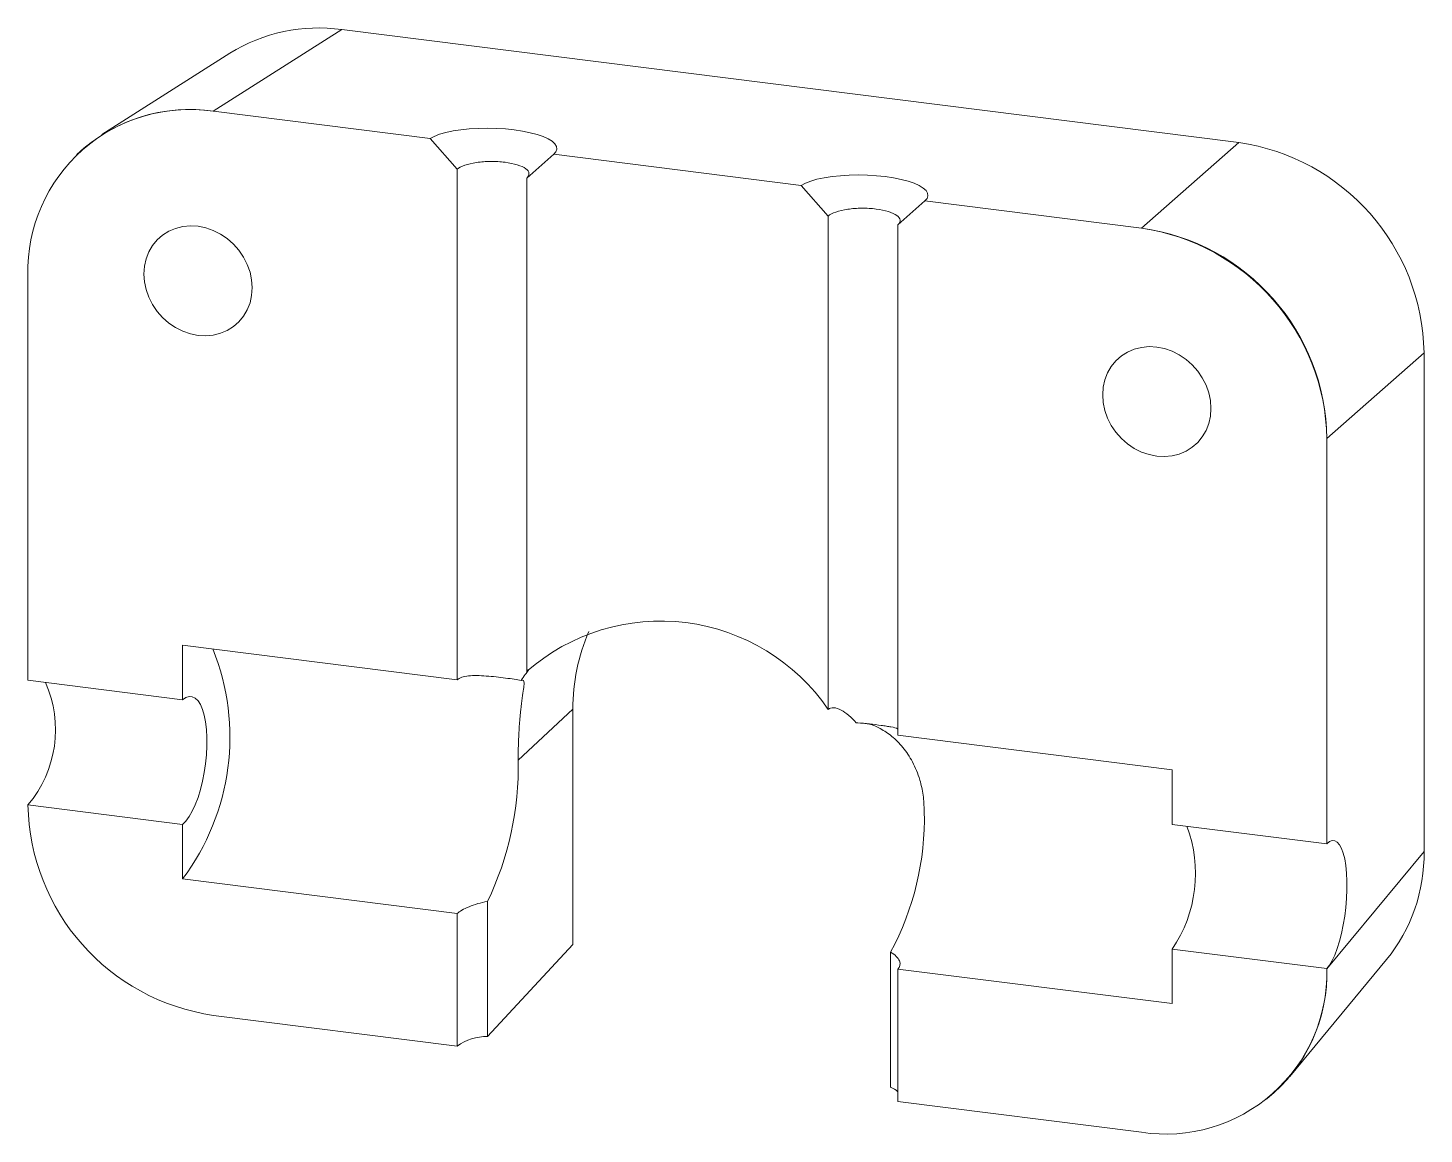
# Paper-space layout '_Dimetric' of a CAD drawing. Header units: millimetres. Extents: x -19.6 to 22.6, y -9.4 to 24.1.
import ezdxf

# ---------------------------------------------------------------- set-up
doc = ezdxf.new("R2010")
doc.units = ezdxf.units.MM

psp = doc.layouts.new('_Dimetric')

# ---------------------------------------------------------------- linework, layer by layer
at = {"color": 7, "linetype": 'Continuous', "lineweight": 15}
for p, q in [((-10.154, 24.04), (-14.039, 21.568)), ((16.978, 20.622), (-10.154, 24.04)), ((-13.537, 23.323), (-17.405, 20.861)), ((-14.039, 21.568), (-14.032, 21.567)), ((-7.483, 20.742), (-14.032, 21.567)), ((-6.665, 19.814), (-7.483, 20.742)), ((-3.742, 20.27), (-4.56, 19.549)), ((3.742, 19.328), (-3.742, 20.27)), ((14.039, 18.03), (16.978, 20.622)), ((-18.164, 20.258), (-18.179, 20.244)), ((-6.665, 4.375), (-6.665, 19.814)), ((-4.56, 19.549), (-4.56, 4.628)), ((4.56, 18.399), (3.742, 19.328)), ((7.483, 18.856), (6.665, 18.134)), ((14.032, 18.031), (7.483, 18.856)), ((4.56, 3.479), (4.56, 18.399)), ((6.665, 18.134), (6.665, 2.696)), ((14.032, 18.031), (14.039, 18.03)), ((-19.644, 16.618), (-19.644, 4.36)), ((22.582, 14.267), (19.644, 11.675)), ((22.582, -0.823), (22.582, 14.267)), ((19.644, 11.675), (19.644, 11.668)), ((19.644, -0.589), (19.644, 11.668)), ((-6.665, 4.375), (-14.967, 5.421)), ((-14.967, 5.421), (-14.967, 3.771)), ((-19.644, 4.36), (-14.967, 3.771)), ((-3.163, 3.481), (-4.817, 1.941)), ((-3.163, -3.634), (-3.163, 3.481)), ((14.967, 1.65), (6.665, 2.696)), ((14.967, 1.65), (14.967, 0)), ((-14.967, 0), (-19.644, 0.589)), ((-19.644, 0.589), (-19.644, 0.588)), ((-14.967, 0), (-14.967, -1.65)), ((14.967, 0), (19.644, -0.589)), ((19.644, -4.368), (22.582, -0.823)), ((-14.967, -1.65), (-6.665, -2.696)), ((-5.745, -2.33), (-5.745, -6.415)), ((-6.665, -6.703), (-6.665, -2.696)), ((-5.745, -6.415), (-3.163, -3.634)), ((19.644, -4.36), (14.967, -3.771)), ((14.967, -3.771), (14.967, -5.421)), ((6.448, -7.952), (6.448, -3.866)), ((18.522, -7.62), (21.448, -4.09)), ((6.665, -4.375), (14.967, -5.421)), ((6.665, -4.375), (6.665, -8.382)), ((19.644, -4.361), (19.644, -4.36)), ((19.644, -4.361), (19.644, -4.368)), ((-14.032, -5.775), (-6.665, -6.703)), ((6.665, -8.382), (14.032, -9.31)), ((17.813, -8.31), (17.829, -8.298))]:
    psp.add_line(p, q, dxfattribs=at)
at = {"color": 7, "linetype": 'Continuous', "lineweight": 15, "flags": 128}
for points in [[(-3.742, 20.27), (-3.676, 20.346), (-3.648, 20.425), (-3.658, 20.504), (-3.705, 20.583), (-3.79, 20.66), (-3.91, 20.734), (-4.063, 20.803), (-4.247, 20.865), (-4.457, 20.92), (-4.69, 20.967), (-4.941, 21.005), (-5.205, 21.032), (-5.478, 21.049), (-5.754, 21.055), (-6.029, 21.05), (-6.296, 21.035), (-6.55, 21.008), (-6.788, 20.972), (-7.004, 20.926), (-7.194, 20.872), (-7.355, 20.81), (-7.483, 20.742)], [(7.483, 18.856), (7.549, 18.932), (7.577, 19.011), (7.567, 19.09), (7.52, 19.169), (7.435, 19.246), (7.315, 19.32), (7.162, 19.389), (6.978, 19.451), (6.768, 19.506), (6.535, 19.553), (6.284, 19.591), (6.02, 19.618), (5.747, 19.635), (5.471, 19.641), (5.196, 19.636), (4.929, 19.62), (4.675, 19.594), (4.437, 19.558), (4.221, 19.512), (4.031, 19.457), (3.87, 19.396), (3.742, 19.328)], [(-12.862, 16.234), (-12.879, 16.471), (-12.928, 16.707), (-13.01, 16.938), (-13.122, 17.159), (-13.262, 17.365), (-13.427, 17.552), (-13.614, 17.717), (-13.819, 17.855), (-14.038, 17.965), (-14.266, 18.044), (-14.499, 18.09), (-14.732, 18.103), (-14.96, 18.081), (-15.179, 18.027), (-15.384, 17.94), (-15.571, 17.822), (-15.736, 17.677), (-15.876, 17.506), (-15.988, 17.313), (-16.07, 17.103), (-16.119, 16.879), (-16.136, 16.646), (-16.119, 16.41), (-16.07, 16.173), (-15.988, 15.942), (-15.876, 15.722), (-15.736, 15.516), (-15.571, 15.328), (-15.384, 15.164), (-15.179, 15.025), (-14.96, 14.915), (-14.732, 14.836), (-14.499, 14.79), (-14.266, 14.778), (-14.038, 14.799), (-13.819, 14.854), (-13.614, 14.941), (-13.427, 15.058), (-13.262, 15.204), (-13.122, 15.375), (-13.01, 15.567), (-12.928, 15.778), (-12.879, 16.001), (-12.862, 16.234)], [(16.136, 12.581), (16.119, 12.818), (16.07, 13.054), (15.988, 13.285), (15.876, 13.505), (15.736, 13.711), (15.571, 13.899), (15.384, 14.063), (15.179, 14.202), (14.96, 14.312), (14.732, 14.391), (14.499, 14.437), (14.266, 14.449), (14.038, 14.428), (13.819, 14.373), (13.614, 14.286), (13.427, 14.169), (13.262, 14.023), (13.122, 13.852), (13.01, 13.66), (12.928, 13.45), (12.879, 13.226), (12.862, 12.993), (12.879, 12.756), (12.928, 12.52), (13.01, 12.289), (13.122, 12.068), (13.262, 11.862), (13.427, 11.675), (13.614, 11.51), (13.819, 11.372), (14.038, 11.262), (14.266, 11.183), (14.499, 11.137), (14.732, 11.124), (14.96, 11.146), (15.179, 11.2), (15.384, 11.287), (15.571, 11.405), (15.736, 11.551), (15.876, 11.721), (15.988, 11.914), (16.07, 12.124), (16.119, 12.348), (16.136, 12.581)], [(-14.967, 3.771), (-14.866, 3.837), (-14.767, 3.867), (-14.673, 3.86), (-14.583, 3.816), (-14.501, 3.737), (-14.427, 3.623), (-14.364, 3.476), (-14.311, 3.301), (-14.271, 3.098), (-14.244, 2.874), (-14.23, 2.631), (-14.23, 2.374), (-14.244, 2.108), (-14.271, 1.837), (-14.311, 1.568), (-14.364, 1.305), (-14.427, 1.052), (-14.501, 0.815), (-14.583, 0.597), (-14.673, 0.404), (-14.767, 0.238), (-14.866, 0.102), (-14.967, 0)], [(19.644, -4.36), (19.726, -4.256), (19.808, -4.118), (19.886, -3.95), (19.959, -3.755), (20.027, -3.535), (20.088, -3.297), (20.14, -3.042), (20.183, -2.778), (20.216, -2.508), (20.239, -2.237), (20.25, -1.97), (20.25, -1.714), (20.239, -1.471), (20.216, -1.247), (20.183, -1.045), (20.14, -0.871), (20.088, -0.726), (20.027, -0.613), (19.959, -0.536), (19.886, -0.494), (19.808, -0.489), (19.726, -0.521), (19.644, -0.589)]]:
    psp.add_lwpolyline(points, dxfattribs=at)
at = {"color": 7, "linetype": 'Continuous', "lineweight": 15}
for centre, radius, start, end in [((-10.855, 19.009), 5.079, 82.0691, 121.8742), ((-14.763, 16.739), 4.883, 81.3954, 181.4238), ((-14.763, 16.696), 4.925, 81.5413, 133.676), ((16.043, 14.149), 6.54, 1.0341, 81.7852), ((13.094, 11.547), 6.551, 1.056, 81.7633), ((13.157, 11.603), 6.487, 0.6321, 82.1871), ((-0.511, 0), 6.15, 34.4526, 131.1859), ((2.697, 3.513), 5.86, 156.6263, 180.3097), ((-20.688, 2.64), 7.151, 323.1375, 21.8875), ((-22.334, 2.864), 3.523, 319.7907, 23.9548), ((-14.178, 1.738), 9.363, 334.2482, 1.243), ((-13.094, 0.709), 6.551, 181.056, 261.7633), ((-1.072, 0.182), 8.54, 331.7071, 1.4242), ((11.584, -1.484), 4.084, 325.9325, 20.4638), ((17.517, -0.894), 5.066, 320.8901, 0.805), ((14.763, -4.483), 4.883, 261.3954, 1.4238), ((14.748, -4.491), 4.897, 308.9836, 1.4375), ((-5.769, -7.956), 1.54, 89.1243, 125.5824), ((6.25, -8.52), 0.602, 46.454, 70.8083)]:
    psp.add_arc(centre, radius, start, end, dxfattribs=at)
for points, knots in [([(-4.56, 19.549), (-4.509, 19.594), (-4.485, 19.642), (-4.495, 19.739), (-4.529, 19.787), (-4.651, 19.876), (-4.738, 19.916), (-4.952, 19.982), (-5.079, 20.008), (-5.352, 20.043), (-5.501, 20.051), (-5.793, 20.049), (-5.939, 20.038), (-6.21, 19.999), (-6.331, 19.97), (-6.533, 19.9), (-6.613, 19.859), (-6.665, 19.814)], [0, 0, 0, 0, 0.125, 0.125, 0.25, 0.25, 0.375, 0.375, 0.5, 0.5, 0.625, 0.625, 0.75, 0.75, 0.875, 0.875, 1, 1, 1, 1]), ([(6.665, 18.134), (6.716, 18.18), (6.74, 18.228), (6.73, 18.325), (6.696, 18.373), (6.574, 18.461), (6.487, 18.501), (6.273, 18.568), (6.146, 18.594), (5.872, 18.629), (5.724, 18.637), (5.432, 18.635), (5.286, 18.624), (5.015, 18.584), (4.893, 18.556), (4.692, 18.486), (4.612, 18.444), (4.56, 18.399)], [0, 0, 0, 0, 0.125, 0.125, 0.25, 0.25, 0.375, 0.375, 0.5, 0.5, 0.625, 0.625, 0.75, 0.75, 0.875, 0.875, 1, 1, 1, 1]), ([(-4.56, 4.628), (-4.519, 4.667), (-4.497, 4.687), (-4.485, 4.693), (-4.496, 4.678), (-4.538, 4.622), (-4.569, 4.58), (-4.642, 4.479), (-4.684, 4.42), (-4.728, 4.354)], [0, 0, 0, 0, 0.25, 0.25, 0.5, 0.5, 0.75, 0.75, 1, 1, 1, 1]), ([(-4.728, 4.354), (-4.789, 4.367), (-4.86, 4.379), (-5.018, 4.403), (-5.106, 4.415), (-5.291, 4.438), (-5.388, 4.45), (-5.586, 4.472), (-5.685, 4.481), (-5.881, 4.496), (-5.976, 4.501), (-6.156, 4.503), (-6.241, 4.5), (-6.471, 4.476), (-6.593, 4.437), (-6.665, 4.375)], [0, 0, 0, 0, 0.125, 0.125, 0.25, 0.25, 0.375, 0.375, 0.5, 0.5, 0.625, 0.625, 0.75, 0.75, 1, 1, 1, 1]), ([(-4.817, 1.941), (-4.817, 2.143), (-4.814, 2.334), (-4.8, 2.696), (-4.79, 2.868), (-4.766, 3.188), (-4.752, 3.333), (-4.722, 3.597), (-4.706, 3.716), (-4.678, 3.924), (-4.665, 4.013), (-4.646, 4.162), (-4.639, 4.223), (-4.638, 4.313), (-4.644, 4.343), (-4.671, 4.372), (-4.694, 4.371), (-4.728, 4.354)], [0, 0, 0, 0, 0.125, 0.125, 0.25, 0.25, 0.375, 0.375, 0.5, 0.5, 0.625, 0.625, 0.75, 0.75, 0.875, 0.875, 1, 1, 1, 1]), ([(5.404, 3.077), (5.334, 3.158), (5.26, 3.232), (5.107, 3.361), (5.028, 3.417), (4.873, 3.498), (4.796, 3.524), (4.66, 3.534), (4.602, 3.517), (4.56, 3.479)], [0, 0, 0, 0, 0.25, 0.25, 0.5, 0.5, 0.75, 0.75, 1, 1, 1, 1]), ([(6.665, 2.884), (6.662, 2.887), (6.633, 2.915), (6.504, 2.94), (6.324, 2.972), (6.114, 3.002), (5.817, 3.039), (5.553, 3.067), (5.42, 3.076), (5.404, 3.077)], [0, 0, 0, 0, 0.0291144, 0.2683543, 0.3876697, 0.5107064, 0.7430964, 0.9695393, 1, 1, 1, 1]), ([(5.666, 3.053), (5.714, 3.047), (5.866, 3.028), (6.148, 2.902), (6.493, 2.675), (6.83, 2.338), (7.075, 1.974), (7.237, 1.629), (7.352, 1.3), (7.445, 0.891), (7.459, 0.561), (7.465, 0.394)], [0, 0, 0, 0, 0.056646, 0.183366, 0.321877, 0.463778, 0.61334, 0.690487, 0.768399, 0.882703, 1, 1, 1, 1]), ([(-6.665, -2.696), (-6.591, -2.631), (-6.465, -2.558), (-6.143, -2.422), (-5.949, -2.362), (-5.745, -2.33)], [0, 0, 0, 0, 0.5, 0.5, 1, 1, 1, 1]), ([(6.448, -3.866), (6.517, -3.904), (6.573, -3.946), (6.664, -4.036), (6.696, -4.084), (6.754, -4.222), (6.737, -4.311), (6.665, -4.375)], [0, 0, 0, 0, 0.25, 0.25, 0.5, 0.5, 1, 1, 1, 1])]:
    psp.add_open_spline(points, degree=3, knots=knots, dxfattribs=at)

doc.saveas('drawing.dxf')
